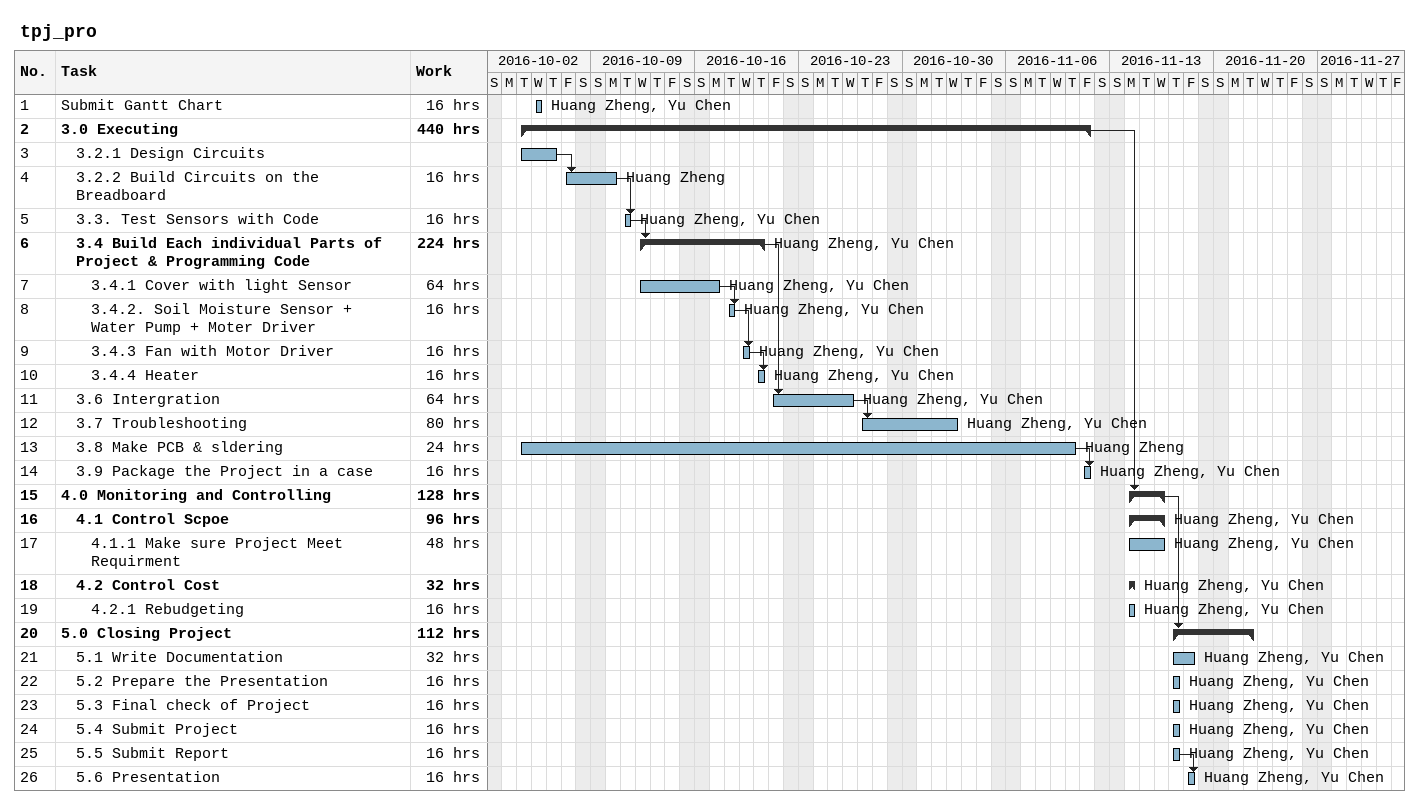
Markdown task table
tpj_pro

| ID | Level | Task | Start | Finish | Predecessors | Resources | Work (h) |
|---|---|---|---|---|---|---|---|
| 1 | 1 | Submit Gantt Chart | 2016-10-05 | 2016-10-05 |  | Huang Zheng, Yu Chen | 16 |
| 2 | 1 | **3.0 Executing** | 2016-10-04 | 2016-11-11 |  |  | 440 |
| 3 | 2 | 3.2.1 Design Circuits | 2016-10-04 | 2016-10-06 |  |  |  |
| 4 | 2 | 3.2.2 Build Circuits on the Breadboard | 2016-10-07 | 2016-10-10 | 3 | Huang Zheng | 16 |
| 5 | 2 | 3.3. Test Sensors with Code | 2016-10-11 | 2016-10-11 | 4 | Huang Zheng, Yu Chen | 16 |
| 6 | 2 | **3.4 Build Each individual Parts of Project & Programming Code** | 2016-10-12 | 2016-10-20 | 5 | Huang Zheng, Yu Chen | 224 |
| 7 | 3 | 3.4.1 Cover with light Sensor | 2016-10-12 | 2016-10-17 |  | Huang Zheng, Yu Chen | 64 |
| 8 | 3 | 3.4.2. Soil Moisture Sensor + Water Pump + Moter Driver | 2016-10-18 | 2016-10-18 | 7 | Huang Zheng, Yu Chen | 16 |
| 9 | 3 | 3.4.3 Fan with Motor Driver | 2016-10-19 | 2016-10-19 | 8 | Huang Zheng, Yu Chen | 16 |
| 10 | 3 | 3.4.4 Heater | 2016-10-20 | 2016-10-20 | 9 | Huang Zheng, Yu Chen | 16 |
| 11 | 2 | 3.6 Intergration | 2016-10-21 | 2016-10-26 | 6 | Huang Zheng, Yu Chen | 64 |
| 12 | 2 | 3.7 Troubleshooting | 2016-10-27 | 2016-11-02 | 11 | Huang Zheng, Yu Chen | 80 |
| 13 | 2 | 3.8 Make PCB & sldering | 2016-10-04 | 2016-11-10 |  | Huang Zheng | 24 |
| 14 | 2 | 3.9 Package the Project in a case | 2016-11-11 | 2016-11-11 | 13 | Huang Zheng, Yu Chen | 16 |
| 15 | 1 | **4.0 Monitoring and Controlling** | 2016-11-14 | 2016-11-16 | 2 |  | 128 |
| 16 | 2 | **4.1 Control Scpoe** | 2016-11-14 | 2016-11-16 |  | Huang Zheng, Yu Chen | 96 |
| 17 | 3 | 4.1.1 Make sure Project Meet Requirment | 2016-11-14 | 2016-11-16 |  | Huang Zheng, Yu Chen | 48 |
| 18 | 2 | **4.2 Control Cost** | 2016-11-14 | 2016-11-14 |  | Huang Zheng, Yu Chen | 32 |
| 19 | 3 | 4.2.1 Rebudgeting | 2016-11-14 | 2016-11-14 |  | Huang Zheng, Yu Chen | 16 |
| 20 | 1 | **5.0 Closing Project** | 2016-11-17 | 2016-11-22 | 15 |  | 112 |
| 21 | 2 | 5.1 Write Documentation | 2016-11-17 | 2016-11-18 |  | Huang Zheng, Yu Chen | 32 |
| 22 | 2 | 5.2 Prepare the Presentation | 2016-11-17 | 2016-11-17 |  | Huang Zheng, Yu Chen | 16 |
| 23 | 2 | 5.3 Final check of Project | 2016-11-17 | 2016-11-17 |  | Huang Zheng, Yu Chen | 16 |
| 24 | 2 | 5.4 Submit Project | 2016-11-17 | 2016-11-17 |  | Huang Zheng, Yu Chen | 16 |
| 25 | 2 | 5.5 Submit Report | 2016-11-17 | 2016-11-17 |  | Huang Zheng, Yu Chen | 16 |
| 26 | 2 | 5.6 Presentation | 2016-11-18 | 2016-11-18 | 25 | Huang Zheng, Yu Chen | 16 |
